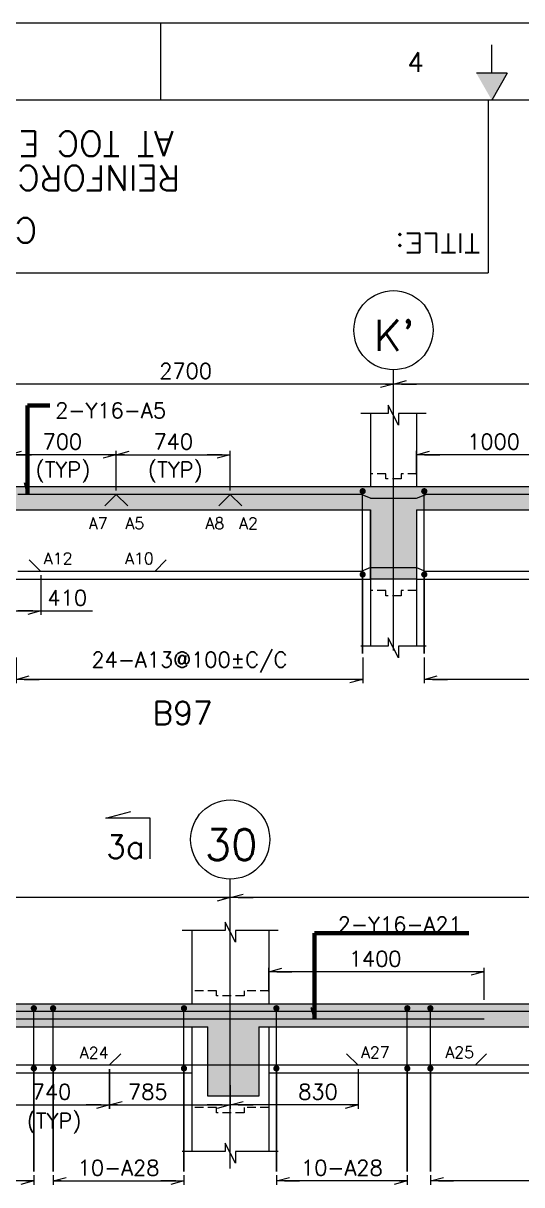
# Model space of a CAD drawing. Extents: x 875770 to 917820, y -160285 to -130585.
# Drawn here: x 886278 to 889515, y -138126 to -130585 of the extents above; entities that cross this region are included whole.
import ezdxf
from ezdxf.enums import TextEntityAlignment as Align
from ezdxf.lldxf.tags import DXFTag

# ---------------------------------------------------------------- set-up
doc = ezdxf.new("R2010")
doc.units = 0
doc.header["$LTSCALE"] = 450
doc.header["$MEASUREMENT"] = 0
doc.header["$PDMODE"] = 34
doc.header["$PDSIZE"] = 75
for name, pattern in [('0', [0]), ('CENTER2', [1.125, 0.75, -0.125, 0.125, -0.125]), ('HIDDEN', [0.375, 0.25, -0.125])]:
    doc.linetypes.add(name, pattern=pattern)
for name, color, linetype, lineweight in [('CIVIL', 3, 'Continuous', 0), ('CIVIL-GRID_NO_', 6, 'Continuous', 0), ('CIVILSHADE', 25, 'Continuous', 0), ('CVCJ', 2, 'Continuous', 0), ('CVELE', 4, 'Continuous', 0), ('DIM', 2, 'Continuous', 0), ('GRID', 8, 'CENTER2', 0), ('MULLION', 4, 'Continuous', 0), ('REINFORCEMENT', 6, 'Continuous', 0), ('TEMP-TEXT', 3, 'Continuous', 0), ('TEMPLATE', 7, 'Continuous', 0), ('TEXT', 3, 'Continuous', 0)]:
    doc.layers.add(name, color=color, linetype=linetype, lineweight=lineweight)
doc.styles.add('RD', font='romans.shx', dxfattribs={"height": 3})
doc.styles.add('ROMANS', font='romans.shx', dxfattribs={"height": 150})
doc.styles.add('ROMANS_0', font='romans.shx')
doc.styles.add('SIMPLEX', font='romans.shx')
doc.styles.get("Standard").update_dxf_attribs({"font": 'romans.shx'})
tags = doc.linetypes.add('( Dot )', pattern=[0.251, 0.001, -0.25]).pattern_tags.tags
tags[6:7] = [DXFTag(74, 4), DXFTag(75, 0), DXFTag(340, '0'), DXFTag(46, 1.0), DXFTag(50, 0.0), DXFTag(44, 0.0), DXFTag(45, 0.0)]
tags[4:5] = [DXFTag(74, 4), DXFTag(75, 0), DXFTag(340, '0'), DXFTag(46, 1.0), DXFTag(50, 0.0), DXFTag(44, 0.0), DXFTag(45, 0.0)]
tags = doc.linetypes.add('ACAD_ISO10W100', pattern=[18.5, 12, -3, 0.5, -3]).pattern_tags.tags
tags[10:11] = [DXFTag(74, 4), DXFTag(75, 0), DXFTag(340, '0'), DXFTag(46, 1.0), DXFTag(50, 0.0), DXFTag(44, 0.0), DXFTag(45, 0.0)]
tags[8:9] = [DXFTag(74, 4), DXFTag(75, 0), DXFTag(340, '0'), DXFTag(46, 1.0), DXFTag(50, 0.0), DXFTag(44, 0.0), DXFTag(45, 0.0)]
tags[6:7] = [DXFTag(74, 4), DXFTag(75, 0), DXFTag(340, '0'), DXFTag(46, 1.0), DXFTag(50, 0.0), DXFTag(44, 0.0), DXFTag(45, 0.0)]
tags[4:5] = [DXFTag(74, 4), DXFTag(75, 0), DXFTag(340, '0'), DXFTag(46, 1.0), DXFTag(50, 0.0), DXFTag(44, 0.0), DXFTag(45, 0.0)]
doc.dimstyles.new('CIVIL', dxfattribs={"dimtxt": 100, "dimasz": 0.31, "dimexe": 25, "dimexo": 25, "dimgap": 50, "dimtad": 1, "dimdec": 0, "dimlfac": 0.5, "dimzin": 0, "dimdsep": 46, "dimtxsty": 'ROMANS_0', "dimblk": 'TICK', "dimcen": 0.06, "dimclrd": 2, "dimclre": 2, "dimclrt": 3, "dimadec": 0, "dimazin": 0, "dimtfac": 1, "dimtdec": 0, "dimtofl": 0, "dimtmove": 0, "dimatfit": 3, "dimldrblk": 'TICK', "dimfxl": 1, "dimtolj": 1, "dimtzin": 0, "dimlwd": -1, "dimlwe": -1, "dimarcsym": 0})
doc.dimstyles.new('CIVIL_100', dxfattribs={"dimtxt": 100, "dimasz": 0.35, "dimexe": 25, "dimexo": 25, "dimgap": 35, "dimtad": 1, "dimdec": 0, "dimzin": 0, "dimdsep": 46, "dimtxsty": 'ROMANS_0', "dimblk": 'TICK', "dimcen": 0.5, "dimclrd": 256, "dimclre": 2, "dimclrt": 3, "dimadec": 0, "dimazin": 0, "dimtfac": 1, "dimtdec": 0, "dimtofl": 0, "dimtmove": 0, "dimatfit": 3, "dimldrblk": 'TICK', "dimfxl": 1, "dimtolj": 1, "dimtzin": 0, "dimlwd": -1, "dimlwe": -1, "dimarcsym": 0})

# ---------------------------------------------------------------- blocks, each defined once
blk = doc.blocks.new('TICK')
at = {"color": 2, "ltscale": 0.4}
blk.add_line((-150, 0), (-429, 0), dxfattribs=at)
at = {"color": 3, "linetype": 'ByBlock'}
for p, q in [((0, 0), (-241, -65)), ((-150, 0), (0, 0))]:
    blk.add_line(p, q, dxfattribs=at)
blk = doc.blocks.new('*D108')
at = {"layer": 'DEFPOINTS', "color": 0, "linetype": 'Continuous', "transparency": 16777216}
for p in [(885982, -132927.3), (885982, -133002.9), (888682, -133002.9)]:
    blk.add_point(p, dxfattribs=at)
at = {"layer": 'DIM', "color": 2, "linetype": 'Continuous', "transparency": 16777216}
for p, q in [((885982, -132977.9), (885982, -132902.3)), ((888682, -132977.9), (888682, -132902.3))]:
    blk.add_line(p, q, dxfattribs=at)
at = {"layer": 'DIM', "color": 0, "linetype": 'Continuous', "transparency": 16777216}
blk.add_line((888681.6, -132927.3), (885982.3, -132927.3), dxfattribs=at)
at = {"layer": 'DIM', "color": 0, "linetype": 'Continuous', "transparency": 16777216, "xscale": 0.3499999999999651, "yscale": 0.3499999999999651, "zscale": 0.3499999999999651, "rotation": 180}
blk.add_blockref('TICK', (885982, -132927.3), dxfattribs=at)
at = {"layer": 'DIM', "color": 0, "linetype": 'Continuous', "transparency": 16777216, "xscale": 0.3499999999999651, "yscale": 0.3499999999999651, "zscale": 0.3499999999999651}
blk.add_blockref('TICK', (888682, -132927.3), dxfattribs=at)
at = {"layer": 'DIM', "color": 3, "linetype": 'Continuous', "transparency": 16777216, "insert": (887332, -132842.3), "char_height": 100, "attachment_point": 5, "style": 'ROMANS_0'}
blk.add_mtext('\\A1;2700', dxfattribs=at)
blk = doc.blocks.new('*D110')
at = {"layer": 'DEFPOINTS', "color": 0, "linetype": 'ByBlock', "transparency": 16777216}
for p in [(888882, -134676.6), (892382, -134676.6), (888882, -134844.7)]:
    blk.add_point(p, dxfattribs=at)
at = {"layer": 'DIM', "color": 2, "linetype": 'ByBlock', "transparency": 16777216}
for p, q in [((888882, -134701.6), (888882, -134869.7)), ((892382, -134701.6), (892382, -134869.7))]:
    blk.add_line(p, q, dxfattribs=at)
at = {"layer": 'DIM', "color": 0, "linetype": 'ByBlock', "transparency": 16777216}
blk.add_line((892381.6, -134844.7), (888882.3, -134844.7), dxfattribs=at)
at = {"layer": 'DIM', "color": 0, "linetype": 'ByBlock', "transparency": 16777216, "xscale": 0.349999999999965, "yscale": 0.349999999999965, "zscale": 0.349999999999965, "rotation": 180}
blk.add_blockref('TICK', (888882, -134844.7), dxfattribs=at)
at = {"layer": 'DIM', "color": 0, "linetype": 'ByBlock', "transparency": 16777216, "xscale": 0.349999999999965, "yscale": 0.349999999999965, "zscale": 0.349999999999965}
blk.add_blockref('TICK', (892382, -134844.7), dxfattribs=at)
blk = doc.blocks.new('*D111')
at = {"layer": 'DEFPOINTS', "color": 0, "linetype": 'Continuous', "transparency": 16777216}
for p in [(888682, -132927.3), (888682, -133002.9), (892582, -133002.9)]:
    blk.add_point(p, dxfattribs=at)
at = {"layer": 'DIM', "color": 2, "linetype": 'Continuous', "transparency": 16777216}
for p, q in [((888682, -132977.9), (888682, -132902.3)), ((892582, -132977.9), (892582, -132902.3))]:
    blk.add_line(p, q, dxfattribs=at)
at = {"layer": 'DIM', "color": 0, "linetype": 'Continuous', "transparency": 16777216}
blk.add_line((892581.6, -132927.3), (888682.3, -132927.3), dxfattribs=at)
at = {"layer": 'DIM', "color": 0, "linetype": 'Continuous', "transparency": 16777216, "xscale": 0.3499999999999651, "yscale": 0.3499999999999651, "zscale": 0.3499999999999651, "rotation": 180}
blk.add_blockref('TICK', (888682, -132927.3), dxfattribs=at)
at = {"layer": 'DIM', "color": 0, "linetype": 'Continuous', "transparency": 16777216, "xscale": 0.3499999999999651, "yscale": 0.3499999999999651, "zscale": 0.3499999999999651}
blk.add_blockref('TICK', (892582, -132927.3), dxfattribs=at)
at = {"layer": 'DIM', "color": 3, "linetype": 'Continuous', "transparency": 16777216, "insert": (890632, -132842.3), "char_height": 100, "attachment_point": 5, "style": 'ROMANS_0'}
blk.add_mtext('\\A1;3900', dxfattribs=at)
blk = doc.blocks.new('*D114')
at = {"layer": 'DEFPOINTS', "color": 0, "linetype": 'ByBlock', "transparency": 16777216}
for p in [(886232, -134676.6), (888482, -134676.6), (886232, -134844.7)]:
    blk.add_point(p, dxfattribs=at)
at = {"layer": 'DIM', "color": 2, "linetype": 'ByBlock', "transparency": 16777216}
for p, q in [((886232, -134701.6), (886232, -134869.7)), ((888482, -134701.6), (888482, -134869.7))]:
    blk.add_line(p, q, dxfattribs=at)
at = {"layer": 'DIM', "color": 0, "linetype": 'ByBlock', "transparency": 16777216}
blk.add_line((888481.6, -134844.7), (886232.3, -134844.7), dxfattribs=at)
at = {"layer": 'DIM', "color": 0, "linetype": 'ByBlock', "transparency": 16777216, "xscale": 0.349999999999965, "yscale": 0.349999999999965, "zscale": 0.349999999999965, "rotation": 180}
blk.add_blockref('TICK', (886232, -134844.7), dxfattribs=at)
at = {"layer": 'DIM', "color": 0, "linetype": 'ByBlock', "transparency": 16777216, "xscale": 0.349999999999965, "yscale": 0.349999999999965, "zscale": 0.349999999999965}
blk.add_blockref('TICK', (888482, -134844.7), dxfattribs=at)
blk = doc.blocks.new('*D116')
at = {"layer": 'DEFPOINTS', "color": 0, "linetype": 'Continuous', "transparency": 16777216}
for p in [(886182, -133386.3), (886182, -133538.9), (886882, -133643.3)]:
    blk.add_point(p, dxfattribs=at)
at = {"layer": 'DIM', "color": 2, "linetype": 'Continuous', "transparency": 16777216}
for p, q in [((886182, -133513.9), (886182, -133361.3)), ((886882, -133618.3), (886882, -133361.3))]:
    blk.add_line(p, q, dxfattribs=at)
at = {"layer": 'DIM', "color": 0, "linetype": 'Continuous', "transparency": 16777216}
blk.add_line((886881.6, -133386.3), (886182.3, -133386.3), dxfattribs=at)
at = {"layer": 'DIM', "color": 0, "linetype": 'Continuous', "transparency": 16777216, "xscale": 0.3499999999999651, "yscale": 0.3499999999999651, "zscale": 0.3499999999999651, "rotation": 180}
blk.add_blockref('TICK', (886182, -133386.3), dxfattribs=at)
at = {"layer": 'DIM', "color": 0, "linetype": 'Continuous', "transparency": 16777216, "xscale": 0.3499999999999651, "yscale": 0.3499999999999651, "zscale": 0.3499999999999651}
blk.add_blockref('TICK', (886882, -133386.3), dxfattribs=at)
at = {"layer": 'DIM', "color": 3, "linetype": 'Continuous', "transparency": 16777216, "insert": (886532, -133301.3), "char_height": 100, "attachment_point": 5, "style": 'ROMANS_0'}
blk.add_mtext('\\A1;700', dxfattribs=at)
blk = doc.blocks.new('*D118')
at = {"layer": 'DEFPOINTS', "color": 0, "linetype": 'Continuous', "transparency": 16777216}
for p in [(886392, -134143.3), (885982, -134247.6), (885982, -134400.2)]:
    blk.add_point(p, dxfattribs=at)
at = {"layer": 'DIM', "color": 2, "linetype": 'Continuous', "transparency": 16777216}
for p, q in [((886392, -134168.3), (886392, -134425.2)), ((885982, -134272.6), (885982, -134425.2))]:
    blk.add_line(p, q, dxfattribs=at)
at = {"layer": 'DIM', "color": 0, "linetype": 'Continuous', "transparency": 16777216}
for p, q in [((885982.3, -134400.2), (886391.6, -134400.2)), ((886392, -134400.2), (886726.7, -134400.2))]:
    blk.add_line(p, q, dxfattribs=at)
at = {"layer": 'DIM', "color": 0, "linetype": 'Continuous', "transparency": 16777216, "xscale": 0.3499999999999651, "yscale": 0.3499999999999651, "zscale": 0.3499999999999651, "rotation": 180}
blk.add_blockref('TICK', (885982, -134400.2), dxfattribs=at)
at = {"layer": 'DIM', "color": 0, "linetype": 'Continuous', "transparency": 16777216, "xscale": 0.3499999999999651, "yscale": 0.3499999999999651, "zscale": 0.3499999999999651}
blk.add_blockref('TICK', (886392, -134400.2), dxfattribs=at)
at = {"layer": 'DIM', "color": 3, "linetype": 'Continuous', "transparency": 16777216, "insert": (886563.2, -134315.2), "char_height": 100, "attachment_point": 5, "style": 'ROMANS_0'}
blk.add_mtext('\\A1;410', dxfattribs=at)
blk = doc.blocks.new('*D119')
at = {"layer": 'DEFPOINTS', "color": 0, "linetype": 'Continuous', "transparency": 16777216}
for p in [(887622, -133386.3), (886882, -133643.3), (887622, -133643.3)]:
    blk.add_point(p, dxfattribs=at)
at = {"layer": 'DIM', "color": 2, "linetype": 'Continuous', "transparency": 16777216}
for p, q in [((886882, -133618.3), (886882, -133361.3)), ((887622, -133618.3), (887622, -133361.3))]:
    blk.add_line(p, q, dxfattribs=at)
at = {"layer": 'DIM', "color": 0, "linetype": 'Continuous', "transparency": 16777216}
blk.add_line((886882.3, -133386.3), (887621.6, -133386.3), dxfattribs=at)
at = {"layer": 'DIM', "color": 0, "linetype": 'Continuous', "transparency": 16777216, "xscale": 0.3499999999999651, "yscale": 0.3499999999999651, "zscale": 0.3499999999999651, "rotation": 180}
blk.add_blockref('TICK', (886882, -133386.3), dxfattribs=at)
at = {"layer": 'DIM', "color": 0, "linetype": 'Continuous', "transparency": 16777216, "xscale": 0.3499999999999651, "yscale": 0.3499999999999651, "zscale": 0.3499999999999651}
blk.add_blockref('TICK', (887622, -133386.3), dxfattribs=at)
at = {"layer": 'DIM', "color": 3, "linetype": 'Continuous', "transparency": 16777216, "insert": (887252, -133301.3), "char_height": 100, "attachment_point": 5, "style": 'ROMANS_0'}
blk.add_mtext('\\A1;740', dxfattribs=at)
blk = doc.blocks.new('*D122')
at = {"layer": 'DEFPOINTS', "color": 0, "linetype": 'Continuous', "transparency": 16777216}
for p in [(888832, -133386.3), (888832, -133538.9), (889832, -133643.3)]:
    blk.add_point(p, dxfattribs=at)
at = {"layer": 'DIM', "color": 2, "linetype": 'Continuous', "transparency": 16777216}
for p, q in [((888832, -133513.9), (888832, -133361.3)), ((889832, -133618.3), (889832, -133361.3))]:
    blk.add_line(p, q, dxfattribs=at)
at = {"layer": 'DIM', "color": 0, "linetype": 'Continuous', "transparency": 16777216}
blk.add_line((889831.6, -133386.3), (888832.3, -133386.3), dxfattribs=at)
at = {"layer": 'DIM', "color": 0, "linetype": 'Continuous', "transparency": 16777216, "xscale": 0.3499999999999651, "yscale": 0.3499999999999651, "zscale": 0.3499999999999651, "rotation": 180}
blk.add_blockref('TICK', (888832, -133386.3), dxfattribs=at)
at = {"layer": 'DIM', "color": 0, "linetype": 'Continuous', "transparency": 16777216, "xscale": 0.3499999999999651, "yscale": 0.3499999999999651, "zscale": 0.3499999999999651}
blk.add_blockref('TICK', (889832, -133386.3), dxfattribs=at)
at = {"layer": 'DIM', "color": 3, "linetype": 'Continuous', "transparency": 16777216, "insert": (889332, -133301.3), "char_height": 100, "attachment_point": 5, "style": 'ROMANS_0'}
blk.add_mtext('\\A1;1000', dxfattribs=at)
blk = doc.blocks.new('*D129')
at = {"layer": 'DEFPOINTS', "color": 0, "linetype": 'Continuous', "transparency": 16777216}
for p in [(882386.7, -136261.9), (882386.7, -136337.5), (887621.7, -136337.5)]:
    blk.add_point(p, dxfattribs=at)
at = {"layer": 'DIM', "color": 2, "linetype": 'Continuous', "transparency": 16777216}
for p, q in [((882386.7, -136312.5), (882386.7, -136236.9)), ((887621.7, -136312.5), (887621.7, -136236.9))]:
    blk.add_line(p, q, dxfattribs=at)
at = {"layer": 'DIM', "color": 0, "linetype": 'Continuous', "transparency": 16777216}
blk.add_line((887621.4, -136261.9), (882387.1, -136261.9), dxfattribs=at)
at = {"layer": 'DIM', "color": 0, "linetype": 'Continuous', "transparency": 16777216, "xscale": 0.3499999999999651, "yscale": 0.3499999999999651, "zscale": 0.3499999999999651, "rotation": 180}
blk.add_blockref('TICK', (882386.7, -136261.9), dxfattribs=at)
at = {"layer": 'DIM', "color": 0, "linetype": 'Continuous', "transparency": 16777216, "xscale": 0.3499999999999651, "yscale": 0.3499999999999651, "zscale": 0.3499999999999651}
blk.add_blockref('TICK', (887621.7, -136261.9), dxfattribs=at)
at = {"layer": 'DIM', "color": 3, "linetype": 'Continuous', "transparency": 16777216, "insert": (885004.2, -136176.9), "char_height": 100, "attachment_point": 5, "style": 'ROMANS_0'}
blk.add_mtext('\\A1;5235', dxfattribs=at)
blk = doc.blocks.new('*D131')
at = {"layer": 'DEFPOINTS', "color": 0, "linetype": 'Continuous', "transparency": 16777216}
for p in [(887621.7, -136261.9), (887621.7, -136337.5), (893131.3, -136337.5)]:
    blk.add_point(p, dxfattribs=at)
at = {"layer": 'DIM', "color": 2, "linetype": 'Continuous', "transparency": 16777216}
for p, q in [((887621.7, -136312.5), (887621.7, -136236.9)), ((893131.3, -136312.5), (893131.3, -136236.9))]:
    blk.add_line(p, q, dxfattribs=at)
at = {"layer": 'DIM', "color": 0, "linetype": 'Continuous', "transparency": 16777216}
blk.add_line((893131, -136261.9), (887622.1, -136261.9), dxfattribs=at)
at = {"layer": 'DIM', "color": 0, "linetype": 'Continuous', "transparency": 16777216, "xscale": 0.3499999999999651, "yscale": 0.3499999999999651, "zscale": 0.3499999999999651, "rotation": 180}
blk.add_blockref('TICK', (887621.7, -136261.9), dxfattribs=at)
at = {"layer": 'DIM', "color": 0, "linetype": 'Continuous', "transparency": 16777216, "xscale": 0.3499999999999651, "yscale": 0.3499999999999651, "zscale": 0.3499999999999651}
blk.add_blockref('TICK', (893131.3, -136261.9), dxfattribs=at)
at = {"layer": 'DIM', "color": 3, "linetype": 'Continuous', "transparency": 16777216, "insert": (890376.5, -136176.9), "char_height": 100, "attachment_point": 5, "style": 'ROMANS_0'}
blk.add_mtext('\\A1;5510', dxfattribs=at)
blk = doc.blocks.new('*D134')
at = {"layer": 'DEFPOINTS', "color": 0, "linetype": 'ByBlock', "transparency": 16777216}
for p in [(883661.7, -138039.5), (886346.7, -138039.5), (883661.7, -138101)]:
    blk.add_point(p, dxfattribs=at)
at = {"layer": 'DIM', "color": 2, "linetype": 'ByBlock', "transparency": 16777216}
for p, q in [((883661.7, -138064.5), (883661.7, -138126)), ((886346.7, -138064.5), (886346.7, -138126))]:
    blk.add_line(p, q, dxfattribs=at)
at = {"layer": 'DIM', "color": 0, "linetype": 'ByBlock', "transparency": 16777216}
blk.add_line((886346.4, -138101), (883662.1, -138101), dxfattribs=at)
at = {"layer": 'DIM', "color": 0, "linetype": 'ByBlock', "transparency": 16777216, "xscale": 0.349999999999965, "yscale": 0.349999999999965, "zscale": 0.349999999999965, "rotation": 180}
blk.add_blockref('TICK', (883661.7, -138101), dxfattribs=at)
at = {"layer": 'DIM', "color": 0, "linetype": 'ByBlock', "transparency": 16777216, "xscale": 0.349999999999965, "yscale": 0.349999999999965, "zscale": 0.349999999999965}
blk.add_blockref('TICK', (886346.7, -138101), dxfattribs=at)
blk = doc.blocks.new('*D137')
at = {"layer": 'DEFPOINTS', "color": 0, "linetype": 'Continuous', "transparency": 16777216}
for p in [(888451.7, -137350.3), (887621.7, -137454.6), (887621.7, -137607.2)]:
    blk.add_point(p, dxfattribs=at)
at = {"layer": 'DIM', "color": 2, "linetype": 'Continuous', "transparency": 16777216}
for p, q in [((888451.7, -137375.3), (888451.7, -137632.2)), ((887621.7, -137479.6), (887621.7, -137632.2))]:
    blk.add_line(p, q, dxfattribs=at)
at = {"layer": 'DIM', "color": 0, "linetype": 'Continuous', "transparency": 16777216}
blk.add_line((888451.4, -137607.2), (887622.1, -137607.2), dxfattribs=at)
at = {"layer": 'DIM', "color": 0, "linetype": 'Continuous', "transparency": 16777216, "xscale": 0.3499999999999651, "yscale": 0.3499999999999651, "zscale": 0.3499999999999651, "rotation": 180}
blk.add_blockref('TICK', (887621.7, -137607.2), dxfattribs=at)
at = {"layer": 'DIM', "color": 0, "linetype": 'Continuous', "transparency": 16777216, "xscale": 0.3499999999999651, "yscale": 0.3499999999999651, "zscale": 0.3499999999999651}
blk.add_blockref('TICK', (888451.7, -137607.2), dxfattribs=at)
at = {"layer": 'DIM', "color": 3, "linetype": 'Continuous', "transparency": 16777216, "insert": (888191.8, -137522.2), "char_height": 100, "attachment_point": 5, "style": 'ROMANS_0'}
blk.add_mtext('\\A1;830', dxfattribs=at)
blk = doc.blocks.new('*D138')
at = {"layer": 'DEFPOINTS', "color": 0, "linetype": 'Continuous', "transparency": 16777216}
for p in [(886836.7, -137350.3), (887621.7, -137454.6), (887621.7, -137607.2)]:
    blk.add_point(p, dxfattribs=at)
at = {"layer": 'DIM', "color": 2, "linetype": 'Continuous', "transparency": 16777216}
for p, q in [((886836.7, -137375.3), (886836.7, -137632.2)), ((887621.7, -137479.6), (887621.7, -137632.2))]:
    blk.add_line(p, q, dxfattribs=at)
at = {"layer": 'DIM', "color": 0, "linetype": 'Continuous', "transparency": 16777216}
blk.add_line((886837.1, -137607.2), (887621.4, -137607.2), dxfattribs=at)
at = {"layer": 'DIM', "color": 0, "linetype": 'Continuous', "transparency": 16777216, "xscale": 0.3499999999999651, "yscale": 0.3499999999999651, "zscale": 0.3499999999999651, "rotation": 180}
blk.add_blockref('TICK', (886836.7, -137607.2), dxfattribs=at)
at = {"layer": 'DIM', "color": 0, "linetype": 'Continuous', "transparency": 16777216, "xscale": 0.3499999999999651, "yscale": 0.3499999999999651, "zscale": 0.3499999999999651}
blk.add_blockref('TICK', (887621.7, -137607.2), dxfattribs=at)
at = {"layer": 'DIM', "color": 3, "linetype": 'Continuous', "transparency": 16777216, "insert": (887086.5, -137522.2), "char_height": 100, "attachment_point": 5, "style": 'ROMANS_0'}
blk.add_mtext('\\A1;785', dxfattribs=at)
blk = doc.blocks.new('*D139')
at = {"layer": 'DEFPOINTS', "color": 0, "linetype": 'Continuous', "transparency": 16777216}
for p in [(887871.7, -136743.3), (887871.7, -136895.9), (889271.7, -136950.3)]:
    blk.add_point(p, dxfattribs=at)
at = {"layer": 'DIM', "color": 2, "linetype": 'Continuous', "transparency": 16777216}
for p, q in [((887871.7, -136870.9), (887871.7, -136718.3)), ((889271.7, -136925.3), (889271.7, -136718.3))]:
    blk.add_line(p, q, dxfattribs=at)
at = {"layer": 'DIM', "color": 0, "linetype": 'Continuous', "transparency": 16777216}
blk.add_line((889271.4, -136743.3), (887872.1, -136743.3), dxfattribs=at)
at = {"layer": 'DIM', "color": 0, "linetype": 'Continuous', "transparency": 16777216, "xscale": 0.3499999999999651, "yscale": 0.3499999999999651, "zscale": 0.3499999999999651, "rotation": 180}
blk.add_blockref('TICK', (887871.7, -136743.3), dxfattribs=at)
at = {"layer": 'DIM', "color": 0, "linetype": 'Continuous', "transparency": 16777216, "xscale": 0.3499999999999651, "yscale": 0.3499999999999651, "zscale": 0.3499999999999651}
blk.add_blockref('TICK', (889271.7, -136743.3), dxfattribs=at)
at = {"layer": 'DIM', "color": 3, "linetype": 'Continuous', "transparency": 16777216, "insert": (888563, -136658.3), "char_height": 100, "attachment_point": 5, "style": 'ROMANS_0'}
blk.add_mtext('\\A1;1400', dxfattribs=at)
blk = doc.blocks.new('*D143')
at = {"layer": 'DEFPOINTS', "color": 0, "linetype": 'ByBlock', "transparency": 16777216}
for p in [(886471.7, -138039.5), (887321.7, -138039.5), (887321.7, -138101)]:
    blk.add_point(p, dxfattribs=at)
at = {"layer": 'DIM', "color": 2, "linetype": 'ByBlock', "transparency": 16777216}
for p, q in [((886471.7, -138064.5), (886471.7, -138126)), ((887321.7, -138064.5), (887321.7, -138126))]:
    blk.add_line(p, q, dxfattribs=at)
at = {"layer": 'DIM', "color": 0, "linetype": 'ByBlock', "transparency": 16777216}
blk.add_line((886472.1, -138101), (887321.4, -138101), dxfattribs=at)
at = {"layer": 'DIM', "color": 0, "linetype": 'ByBlock', "transparency": 16777216, "xscale": 0.349999999999965, "yscale": 0.349999999999965, "zscale": 0.349999999999965, "rotation": 180}
blk.add_blockref('TICK', (886471.7, -138101), dxfattribs=at)
at = {"layer": 'DIM', "color": 0, "linetype": 'ByBlock', "transparency": 16777216, "xscale": 0.349999999999965, "yscale": 0.349999999999965, "zscale": 0.349999999999965}
blk.add_blockref('TICK', (887321.7, -138101), dxfattribs=at)
blk = doc.blocks.new('*D144')
at = {"layer": 'DEFPOINTS', "color": 0, "linetype": 'ByBlock', "transparency": 16777216}
for p in [(888921.7, -138039.5), (891931.3, -138039.5), (888921.7, -138101)]:
    blk.add_point(p, dxfattribs=at)
at = {"layer": 'DIM', "color": 2, "linetype": 'ByBlock', "transparency": 16777216}
for p, q in [((888921.7, -138064.5), (888921.7, -138126)), ((891931.3, -138064.5), (891931.3, -138126))]:
    blk.add_line(p, q, dxfattribs=at)
at = {"layer": 'DIM', "color": 0, "linetype": 'ByBlock', "transparency": 16777216}
blk.add_line((891931, -138101), (888922.1, -138101), dxfattribs=at)
at = {"layer": 'DIM', "color": 0, "linetype": 'ByBlock', "transparency": 16777216, "xscale": 0.349999999999965, "yscale": 0.349999999999965, "zscale": 0.349999999999965, "rotation": 180}
blk.add_blockref('TICK', (888921.7, -138101), dxfattribs=at)
at = {"layer": 'DIM', "color": 0, "linetype": 'ByBlock', "transparency": 16777216, "xscale": 0.349999999999965, "yscale": 0.349999999999965, "zscale": 0.349999999999965}
blk.add_blockref('TICK', (891931.3, -138101), dxfattribs=at)
blk = doc.blocks.new('*D145')
at = {"layer": 'DEFPOINTS', "color": 0, "linetype": 'ByBlock', "transparency": 16777216}
for p in [(887921.7, -138039.5), (888771.7, -138039.5), (887921.7, -138101)]:
    blk.add_point(p, dxfattribs=at)
at = {"layer": 'DIM', "color": 2, "linetype": 'ByBlock', "transparency": 16777216}
for p, q in [((887921.7, -138064.5), (887921.7, -138126)), ((888771.7, -138064.5), (888771.7, -138126))]:
    blk.add_line(p, q, dxfattribs=at)
at = {"layer": 'DIM', "color": 0, "linetype": 'ByBlock', "transparency": 16777216}
blk.add_line((888771.4, -138101), (887922.1, -138101), dxfattribs=at)
at = {"layer": 'DIM', "color": 0, "linetype": 'ByBlock', "transparency": 16777216, "xscale": 0.349999999999965, "yscale": 0.349999999999965, "zscale": 0.349999999999965, "rotation": 180}
blk.add_blockref('TICK', (887921.7, -138101), dxfattribs=at)
at = {"layer": 'DIM', "color": 0, "linetype": 'ByBlock', "transparency": 16777216, "xscale": 0.349999999999965, "yscale": 0.349999999999965, "zscale": 0.349999999999965}
blk.add_blockref('TICK', (888771.7, -138101), dxfattribs=at)
blk = doc.blocks.new('*U82')
at = {"layer": 'TEMPLATE'}
blk.add_hatch(color=25, dxfattribs=at).paths.add_polyline_path([(-11212, 21525), (-11362, 21788), (-11062, 21788)])
at = {"layer": 'TEMPLATE', "color": 2, "linetype": '0'}
for p, q in [((31538, 22275), (-31538, 22275)), ((-14438, 22275), (-14438, 21525))]:
    blk.add_line(p, q, dxfattribs=at)
at = {"layer": 'TEMPLATE', "color": 25}
for p, q in [((-11212, 21788), (-11212, 22066)), ((-11062, 21788), (-11362, 21788)), ((-11062, 21788), (-11212, 21525))]:
    blk.add_line(p, q, dxfattribs=at)
at = {"layer": 'TEMPLATE', "color": 6, "linetype": '0'}
for p, q in [((30788, 21525), (-29288, 21525)), ((-11248, 21525), (-11248, 19844)), ((-29288, 19844), (-11248, 19844))]:
    blk.add_line(p, q, dxfattribs=at)
at = {"layer": 'TEMPLATE', "color": 4, "style": 'ROMANS'}
blk.add_text('4', height=188, dxfattribs=at).set_placement((-12035, 21802))
at = {"layer": 'TEMPLATE', "color": 3, "linetype": '0', "style": 'SIMPLEX', "width": 1.2}
blk.add_text('TITLE:', height=187.5, rotation=180, dxfattribs=at).set_placement((-11740, 20227), align=Align.CENTER)
blk = doc.blocks.new('*D326')
at = {"layer": 'DEFPOINTS', "color": 0, "linetype": 'Continuous', "transparency": 16777216}
for p in [(886097.1, -137350.3), (886837.1, -137350.3), (886837.1, -137607.2)]:
    blk.add_point(p, dxfattribs=at)
at = {"layer": 'DIM', "color": 2, "linetype": 'Continuous', "transparency": 16777216}
for p, q in [((886097.1, -137375.3), (886097.1, -137632.2)), ((886837.1, -137375.3), (886837.1, -137632.2))]:
    blk.add_line(p, q, dxfattribs=at)
at = {"layer": 'DIM', "color": 0, "linetype": 'Continuous', "transparency": 16777216}
blk.add_line((886097.4, -137607.2), (886836.7, -137607.2), dxfattribs=at)
at = {"layer": 'DIM', "color": 0, "linetype": 'Continuous', "transparency": 16777216, "xscale": 0.3499999999999651, "yscale": 0.3499999999999651, "zscale": 0.3499999999999651, "rotation": 180}
blk.add_blockref('TICK', (886097.1, -137607.2), dxfattribs=at)
at = {"layer": 'DIM', "color": 0, "linetype": 'Continuous', "transparency": 16777216, "xscale": 0.3499999999999651, "yscale": 0.3499999999999651, "zscale": 0.3499999999999651}
blk.add_blockref('TICK', (886837.1, -137607.2), dxfattribs=at)
at = {"layer": 'DIM', "color": 3, "linetype": 'Continuous', "transparency": 16777216, "insert": (886461.1, -137522.2), "char_height": 100, "attachment_point": 5, "style": 'ROMANS_0'}
blk.add_mtext('\\A1;740', dxfattribs=at)

msp = doc.modelspace()

# ---------------------------------------------------------------- hatches: boundary and pattern name
at = {"layer": 'CIVILSHADE', "ltscale": 0.2}
for points in [[(881931.98, -134193.28), (881931.98, -133743.28), (878366.98, -133743.28), (878366.98, -134193.28), (878066.98, -134193.28), (878066.98, -133743.28), (878066.98, -133593.28), (892731.98, -133593.28), (892731.98, -133743.28), (892431.98, -133743.28), (888831.98, -133743.28), (888831.98, -134193.28), (888531.98, -134193.28), (888531.98, -133743.28), (886131.98, -133743.28), (886131.98, -134193.28), (885831.98, -134193.28), (885831.98, -133743.28), (882231.98, -133743.28), (882231.98, -134193.28)], [(877869.3, -137550.26), (877869.3, -136950.26), (893281.3, -136950.26), (893281.3, -137550.26), (892981.3, -137550.26), (892981.3, -137100.26), (887806.74, -137100.26), (887806.74, -137550.26), (887476.74, -137550.26), (887476.74, -137100.26), (884171.74, -137100.26), (884171.74, -137400.26), (883871.74, -137400.26), (883871.74, -137100.26), (880571.74, -137100.26), (880571.74, -137400.26), (880271.74, -137400.26), (880271.74, -137100.26), (878169.3, -137100.26), (878169.3, -137550.26)]]:
    msp.add_hatch(color=25, dxfattribs=at).paths.add_polyline_path(points)

# ---------------------------------------------------------------- linework, layer by layer
at = {"color": 1, "linetype": '( Dot )', "ltscale": 0.5}
for p, q in [((888481.98, -134163.56), (888481.98, -134676.57)), ((888881.98, -134163.56), (888881.98, -134676.57)), ((886346.74, -137370.55), (886346.74, -138039.52)), ((886471.74, -137370.55), (886471.74, -138039.52)), ((887321.74, -137370.55), (887321.74, -138039.52)), ((887921.74, -137370.55), (887921.74, -138039.52)), ((888771.74, -137370.55), (888771.74, -138039.52)), ((888921.74, -137370.55), (888921.74, -138039.52))]:
    msp.add_line(p, q, dxfattribs=at)
at = {"layer": 'CIVIL', "color": 3, "ltscale": 0.666667}
for p, q in [((888531.98, -133117.45), (888531.98, -133593.28)), ((888831.98, -133117.45), (888831.98, -133593.28)), ((878066.98, -133593.28), (892731.98, -133593.28)), ((888531.98, -133743.28), (888531.98, -134628.15)), ((888831.98, -133743.28), (888831.98, -134628.15)), ((886181.98, -134193.28), (888531.98, -134193.28)), ((888831.98, -134193.28), (892401.63, -134193.28)), ((887371.74, -136474.43), (887371.74, -136950.26)), ((887871.74, -136474.43), (887871.74, -136950.26)), ((877869.3, -136950.26), (893281.3, -136950.26)), ((887371.74, -137100.26), (887371.74, -137910.13)), ((887871.74, -137100.26), (887871.74, -137910.13)), ((884171.74, -137400.26), (887371.74, -137400.26)), ((887871.74, -137400.26), (892981.3, -137400.26))]:
    msp.add_line(p, q, dxfattribs=at)
at = {"layer": 'CIVIL', "color": 3, "linetype": 'Continuous'}
for p, q in [((886131.98, -133743.28), (888531.98, -133743.28)), ((888831.98, -133743.28), (892731.98, -133743.28)), ((884171.74, -137100.26), (887476.74, -137100.26)), ((887806.74, -137100.26), (892981.3, -137100.26))]:
    msp.add_line(p, q, dxfattribs=at)
at = {"layer": 'CIVIL', "color": 2, "ltscale": 0.333333, "flags": 128}
for points in [[(888893.34, -133117.45), (888715.51, -133117.45), (888715.51, -133193.5), (888648.45, -133063.76), (888648.45, -133117.45), (888469.78, -133117.45)], [(888893.34, -134628.15), (888715.51, -134628.15), (888715.51, -134704.21), (888648.45, -134574.46), (888648.45, -134628.15), (888469.78, -134628.15)], [(887933.1, -136474.43), (887655.27, -136474.43), (887655.27, -136550.49), (887588.21, -136420.74), (887588.21, -136474.43), (887309.54, -136474.43)], [(887933.1, -137910.13), (887655.27, -137910.13), (887655.27, -137986.19), (887588.21, -137856.45), (887588.21, -137910.13), (887309.54, -137910.13)]]:
    msp.add_lwpolyline(points, dxfattribs=at)
at = {"layer": 'CIVIL', "color": 3, "linetype": 'Continuous', "ltscale": 0.666667, "flags": 128}
for points in [[(888831.98, -133743.28), (888831.98, -134193.28), (888531.98, -134193.28), (888531.98, -133743.28)], [(887806.74, -137100.26), (887806.74, -137550.26), (887476.74, -137550.26), (887476.74, -137100.26)]]:
    msp.add_lwpolyline(points, dxfattribs=at)
at = {"layer": 'CIVIL-GRID_NO_', "color": 6, "ltscale": 0.714288}
for centre in [(888681.98, -132577.49), (887621.74, -135884.47)]:
    msp.add_circle(centre, 257.14, dxfattribs=at)
at = {"layer": 'CVCJ', "color": 2, "linetype": 'HIDDEN', "ltscale": 0.5}
for points in [[(888831.98, -133509.94), (888731.98, -133509.94), (888731.98, -133543.28), (888631.98, -133543.28), (888631.98, -133509.94), (888531.98, -133509.94)], [(888831.98, -134268.28), (888731.98, -134268.28), (888731.98, -134301.61), (888631.98, -134301.61), (888631.98, -134268.28), (888531.98, -134268.28)], [(887871.74, -136866.93), (887711.74, -136866.93), (887711.74, -136900.26), (887531.74, -136900.26), (887531.74, -136866.93), (887371.74, -136866.93)], [(887871.74, -137625.26), (887711.74, -137625.26), (887711.74, -137658.59), (887531.74, -137658.59), (887531.74, -137625.26), (887371.74, -137625.26)]]:
    msp.add_lwpolyline(points, dxfattribs=at)
at = {"layer": 'CVELE', "color": 6, "ltscale": 0.5, "flags": 128}
msp.add_lwpolyline([(887102.92, -136010.24), (887102.92, -135745.79), (886814.81, -135745.79), (886975.8, -135702.65)], dxfattribs=at)
at = {"layer": 'GRID', "color": 8, "linetype": 'ACAD_ISO10W100', "ltscale": 0.05}
for p, q in [((888681.98, -134657.08), (888681.98, -132834.75)), ((887621.74, -138020.03), (887621.74, -136141.73))]:
    msp.add_line(p, q, dxfattribs=at)
at = {"layer": 'REINFORCEMENT', "linetype": 'ByBlock'}
for p, q in [((888481.98, -134163.56), (888481.98, -133622.99)), ((888881.98, -134163.56), (888881.98, -133622.99)), ((888471.71, -133643.28), (886242.25, -133643.28)), ((886881.98, -133643.28), (886806.98, -133718.28)), ((886881.98, -133643.28), (886956.98, -133718.28)), ((887621.98, -133643.28), (887546.98, -133718.28)), ((887621.98, -133643.28), (887696.98, -133718.28)), ((888531.98, -133668.39), (888471.71, -133643.28)), ((888531.98, -133668.39), (888831.98, -133668.39)), ((888831.98, -133668.39), (888892.25, -133643.28)), ((892652.62, -133643.28), (888892.25, -133643.28)), ((886391.98, -134143.28), (886316.98, -134068.28)), ((887131.98, -134143.28), (887206.98, -134068.28)), ((888472.25, -134143.28), (886241.71, -134143.28)), ((888531.98, -134118.39), (888472.25, -134143.28)), ((888531.98, -134118.39), (888831.98, -134118.39)), ((888831.98, -134118.39), (888891.71, -134143.28)), ((892602.62, -134143.28), (888891.71, -134143.28)), ((887311.47, -137000.26), (882076.47, -137000.26)), ((886346.74, -137370.55), (886346.74, -136979.97)), ((886471.74, -137370.55), (886471.74, -136979.97)), ((892921.03, -137000.26), (887311.47, -137000.26)), ((887321.74, -137370.55), (887321.74, -136979.97)), ((887921.74, -137370.55), (887921.74, -136979.97)), ((888771.74, -137370.55), (888771.74, -136979.97)), ((888921.74, -137370.55), (888921.74, -136979.97)), ((887311.47, -137050.26), (886071.74, -137050.26)), ((889271.74, -137050.26), (887311.47, -137050.26)), ((886836.74, -137350.26), (886911.74, -137275.26)), ((888451.74, -137350.26), (888376.74, -137275.26)), ((889211.74, -137350.26), (889286.74, -137275.26)), ((887312.01, -137350.26), (882077.01, -137350.26)), ((893146.3, -137350.26), (887312.01, -137350.26))]:
    msp.add_line(p, q, dxfattribs=at)
at = {"layer": 'REINFORCEMENT', "ltscale": 0.125, "const_width": 20.25, "flags": 128}
for points in [[(888492.11, -133622.99, -1), (888471.86, -133622.99, -1), (888492.11, -133622.99)], [(888871.86, -133622.99, 1), (888892.11, -133622.99, 1), (888871.86, -133622.99)], [(888492.11, -134163.56, 1), (888471.86, -134163.56, 1), (888492.11, -134163.56)], [(888871.86, -134163.56, -1), (888892.11, -134163.56, -1), (888871.86, -134163.56)], [(886356.87, -136979.97, -1), (886336.62, -136979.97, -1), (886356.87, -136979.97)], [(886481.87, -136979.97, -1), (886461.62, -136979.97, -1), (886481.87, -136979.97)], [(887331.87, -136979.97, -1), (887311.62, -136979.97, -1), (887331.87, -136979.97)], [(887911.62, -136979.97, 1), (887931.87, -136979.97, 1), (887911.62, -136979.97)], [(888761.62, -136979.97, 1), (888781.87, -136979.97, 1), (888761.62, -136979.97)], [(888911.62, -136979.97, 1), (888931.87, -136979.97, 1), (888911.62, -136979.97)], [(886356.87, -137370.55, 1), (886336.62, -137370.55, 1), (886356.87, -137370.55)], [(886481.87, -137370.55, 1), (886461.62, -137370.55, 1), (886481.87, -137370.55)], [(887331.87, -137370.55, 1), (887311.62, -137370.55, 1), (887331.87, -137370.55)], [(887911.62, -137370.55, -1), (887931.87, -137370.55, -1), (887911.62, -137370.55)], [(888761.62, -137370.55, -1), (888781.87, -137370.55, -1), (888761.62, -137370.55)], [(888911.62, -137370.55, -1), (888931.87, -137370.55, -1), (888911.62, -137370.55)]]:
    msp.add_lwpolyline(points, format="xyb", dxfattribs=at)

# ---------------------------------------------------------------- block references
at = {"layer": 'DIM', "ltscale": 0.666667, "xscale": 0.6666666666666, "yscale": 0.6666666666666, "zscale": 0.6666666666666}
msp.add_blockref('*U82', (896795.06, -145434.56, 25), dxfattribs=at)

# ---------------------------------------------------------------- texts
at = {"layer": 'CIVIL-GRID_NO_', "color": 6}
for s, insert, char_height, attachment_point, line_spacing_factor in [("K'", (888688.41, -132610.82), 200, 5, 0.6), ('30', (887628.17, -135917.81), 200, 5, 0.6), ('3a', (886816.04, -136006.8), 150, 7, 0.671999)]:
    msp.add_mtext(s, dxfattribs=dict(at, insert=insert, char_height=char_height, attachment_point=attachment_point, line_spacing_factor=line_spacing_factor))
at = {"layer": 'DIM', "color": 3, "linetype": 'ByBlock', "char_height": 100, "attachment_point": 5, "style": 'ROMANS_0'}
for s, insert in [('\\A1;24-A13@100±C/C', (887356.98, -134733.54)), ('\\A1;10-A28', (886896.74, -138016.03)), ('\\A1;10-A28', (888346.74, -138016.03))]:
    msp.add_mtext(s, dxfattribs=dict(at, insert=insert))
at = {"layer": 'MULLION', "color": 3}
for s, insert, char_height, attachment_point, line_spacing_factor in [('2-Y16-A5', (886484.88, -133148.21), 100, 7, 0.8), ('(TYP)', (886357.97, -133566.57), 100, 7, 0.8), ('(TYP)', (887087.97, -133566.57), 100, 7, 0.8), ('A7', (886704, -133793.6), 75, 1, 1.066666), ('A5', (886941.09, -133793.6), 75, 1, 1.066666), ('A8', (887461.29, -133793.6), 75, 1, 1.066666), ('A2', (887679.67, -133793.6), 75, 1, 1.066666), ('A12', (886411.36, -134022.14), 75, 1, 1.066666), ('A10', (886938.64, -134022.14), 75, 1, 1.066666), ('2-Y16-A21', (888320.05, -136485.79), 100, 7, 0.8), ('A24', (886645.15, -137231.16), 75, 1, 1.066666), ('A27', (888471.12, -137229.12), 75, 1, 1.066666), ('A25', (889018.4, -137229.12), 75, 1, 1.066666), ('(TYP)', (886300.32, -137793.88), 100, 7, 0.8)]:
    msp.add_mtext(s, dxfattribs=dict(at, insert=insert, char_height=char_height, attachment_point=attachment_point, line_spacing_factor=line_spacing_factor))
at = {"layer": 'TEMP-TEXT', "color": 6, "style": 'RD'}
msp.add_text('CANTEEN BUILDING', height=162.5, rotation=180, dxfattribs=at).set_placement((885348, -131800.02), align=Align.BOTTOM_CENTER)
at = {"layer": 'TEMP-TEXT', "color": 6, "char_height": 162.5, "attachment_point": 8, "rotation": 180, "line_spacing_factor": 0.6, "style": 'RD'}
for s, insert in [('AT TOC EL 16250 (SHEET 6 OF 6)', (885355.74, -131231.88)), ('REINFORCEMENT DETAILS OF BEAMS', (885344.13, -131508.2))]:
    msp.add_mtext(s, dxfattribs=dict(at, insert=insert))
at = {"layer": 'TEXT', "color": 6, "insert": (887508.91, -135137.63), "char_height": 150, "attachment_point": 9, "line_spacing_factor": 0.8, "style": 'ROMANS'}
msp.add_mtext('B97', dxfattribs=at)

# ---------------------------------------------------------------- dimensions: what is measured, and where the dimension line sits
at = {"layer": 'DIM', "linetype": 'Continuous'}
for base, p1, p2, picture, middle in [((885981.98, -132927.34), (888681.98, -133002.9), (885981.98, -133002.9), '*D108', (887331.98, -132842.34)), ((888681.98, -132927.34), (892581.98, -133002.9), (888681.98, -133002.9), '*D111', (890631.98, -132842.34)), ((886181.98, -133386.33), (886881.98, -133643.28), (886181.98, -133538.91), '*D116', (886531.98, -133301.33)), ((888831.98, -133386.33), (889831.98, -133643.28), (888831.98, -133538.91), '*D122', (889331.98, -133301.33)), ((882386.74, -136261.91), (887621.74, -136337.46), (882386.74, -136337.46), '*D129', (885004.24, -136176.91)), ((887621.74, -136261.91), (893131.3, -136337.46), (887621.74, -136337.46), '*D131', (890376.52, -136176.91))]:
    dim = msp.add_linear_dim(base=base, p1=p1, p2=p2, angle=180, dimstyle='CIVIL_100', override={"dimtxt": 100, "dimasz": 0.35, "dimexe": 25, "dimexo": 25, "dimgap": 35, "dimcen": 0.5, "dimclrd": 0, "dimlwe": 65535}, dxfattribs=at)
    dim.commit()
    dim.dimension.update_dxf_attribs({"geometry": picture, "text_midpoint": middle})
dim = msp.add_linear_dim(base=(887621.98, -133386.33), p1=(886881.98, -133643.28), p2=(887621.98, -133643.28), dimstyle='CIVIL_100', override={"dimtxt": 100, "dimasz": 0.35, "dimexe": 25, "dimexo": 25, "dimgap": 35, "dimcen": 0.5, "dimclrd": 0, "dimlwe": 65535}, dxfattribs=at)
dim.commit()
dim.dimension.update_dxf_attribs({"geometry": '*D119', "text_midpoint": (887251.98, -133301.33)})
for base, p1, p2, picture, middle in [((885981.98, -134400.22), (886391.98, -134143.28), (885981.98, -134247.65), '*D118', (886563.17, -134400.22)), ((887871.74, -136743.31), (889271.74, -136950.26), (887871.74, -136895.89), '*D139', (888563.05, -136743.31)), ((887621.74, -137607.21), (888451.74, -137350.26), (887621.74, -137454.63), '*D137', (888191.84, -137607.21))]:
    dim = msp.add_linear_dim(base=base, p1=p1, p2=p2, angle=180, dimstyle='CIVIL_100', override={"dimtxt": 100, "dimasz": 0.35, "dimexe": 25, "dimexo": 25, "dimgap": 35, "dimcen": 0.5, "dimclrd": 0, "dimlwe": 65535}, dxfattribs=at)
    dim.commit()
    dim.dimension.update_dxf_attribs({"geometry": picture, "text_midpoint": middle, "dimtype": 160})
at = {"layer": 'DIM', "linetype": 'ByBlock'}
for base, p1, p2, picture, middle in [((886231.98, -134844.73), (888481.98, -134676.57), (886231.98, -134676.57), '*D114', (887356.98, -134844.73)), ((888881.98, -134844.73), (892381.98, -134676.57), (888881.98, -134676.57), '*D110', (890631.98, -134844.73)), ((883661.74, -138101.03), (886346.74, -138039.52), (883661.74, -138039.52), '*D134', (885004.24, -138101.03)), ((887921.74, -138101.03), (888771.74, -138039.52), (887921.74, -138039.52), '*D145', (888346.74, -138101.03)), ((888921.74, -138101.03), (891931.3, -138039.52), (888921.74, -138039.52), '*D144', (890426.52, -138101.03))]:
    dim = msp.add_linear_dim(base=base, p1=p1, p2=p2, angle=180, text=' ', dimstyle='CIVIL_100', override={"dimtxt": 100, "dimasz": 0.35, "dimexe": 25, "dimexo": 25, "dimgap": 35, "dimcen": 0.5, "dimclrd": 0, "dimlwe": 65535}, dxfattribs=at)
    dim.commit()
    dim.dimension.update_dxf_attribs({"geometry": picture, "text_midpoint": middle})
at = {"layer": 'DIM', "linetype": 'Continuous'}
for base, p1, p2, picture, middle in [((886837.09, -137607.2), (886097.09, -137350.25), (886837.09, -137350.25), '*D326', (886461.08, -137607.2)), ((887621.74, -137607.21), (886836.74, -137350.26), (887621.74, -137454.63), '*D138', (887086.46, -137607.21))]:
    dim = msp.add_linear_dim(base=base, p1=p1, p2=p2, dimstyle='CIVIL_100', override={"dimtxt": 100, "dimasz": 0.35, "dimexe": 25, "dimexo": 25, "dimgap": 35, "dimcen": 0.5, "dimclrd": 0, "dimlwe": 65535}, dxfattribs=at)
    dim.commit()
    dim.dimension.update_dxf_attribs({"geometry": picture, "text_midpoint": middle, "dimtype": 160})
at = {"layer": 'DIM', "linetype": 'ByBlock'}
dim = msp.add_linear_dim(base=(887321.74, -138101.03), p1=(886471.74, -138039.52), p2=(887321.74, -138039.52), text=' ', dimstyle='CIVIL_100', override={"dimtxt": 100, "dimasz": 0.35, "dimexe": 25, "dimexo": 25, "dimgap": 35, "dimcen": 0.5, "dimclrd": 0, "dimlwe": 65535}, dxfattribs=at)
dim.commit()
dim.dimension.update_dxf_attribs({"geometry": '*D143', "text_midpoint": (886896.74, -138101.03)})

# ---------------------------------------------------------------- leaders
at = {"layer": 'DIM', "ltscale": 0.4}
for points in [[(886306.53, -133643.28), (886306.53, -133066.32), (886450.25, -133066.32)], [(888168.59, -137050.26), (888168.59, -136492.26), (889171.63, -136492.26)]]:
    msp.add_leader(points, dimstyle='CIVIL', override={"dimscale": 1, "dimtxt": 100, "dimasz": 0.31, "dimgap": 50, "dimlfac": 0.75, "dimtxsty": 'ROMANS_0', "dimclrd": 0, "dimldrblk": 'TICK', "dimfxl": 100, "dimlwd": 65534, "dimarcsym": 1}, dxfattribs=at)

doc.saveas('drawing.dxf')
